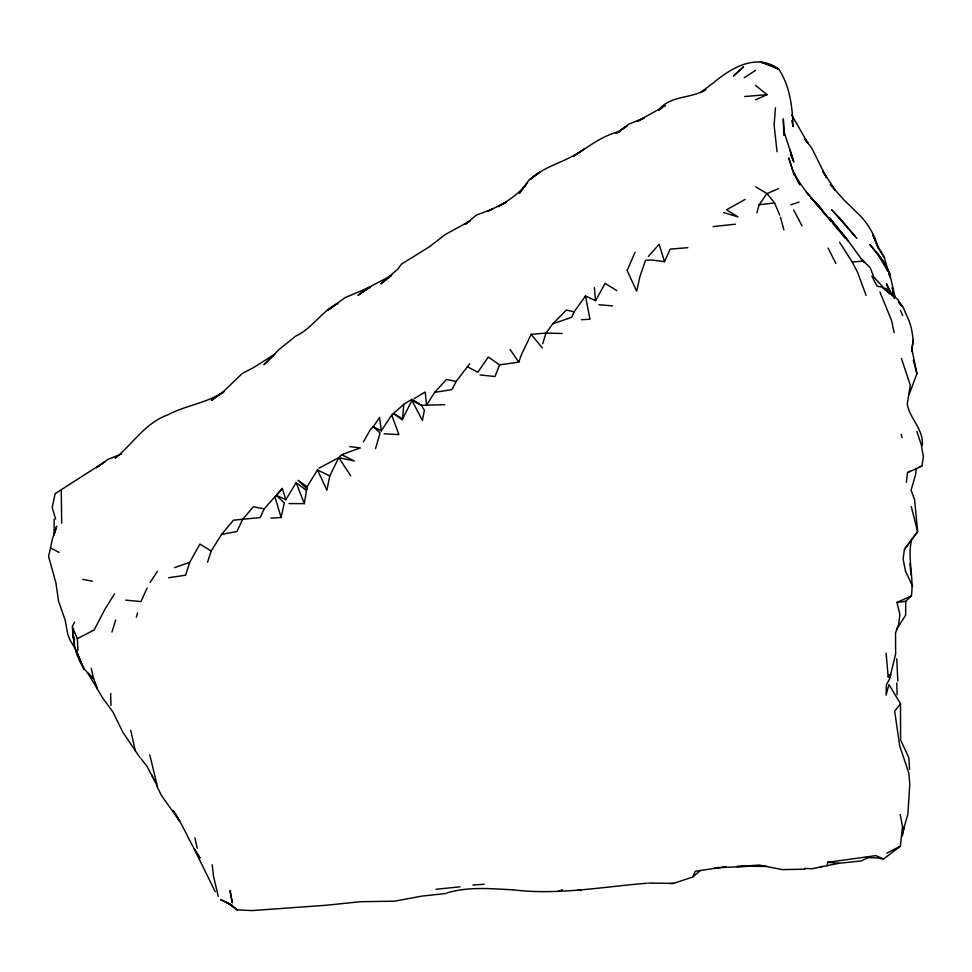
<?xml version="1.0" encoding="UTF-8"?>
<svg xmlns="http://www.w3.org/2000/svg" width="972" height="972" viewBox="0 0 972 972"><rect width="100%" height="100%" fill="white"/><g stroke="black" fill="none" stroke-linecap="round" stroke-linejoin="round"><path stroke-width="1.46" d="M897.849 681.165L896.731 658.822M916.232 468.735L915.575 474.591L911.08 490.143L914.567 499.535L917.617 531.66L911.615 539.594C907.228 558.378 914.081 577.222 911.384 595.921L896.974 602.385L899.902 614.778L898.626 624.449L895.528 632.942L895.649 653.998L889.526 679.088L886.367 684.786L886.075 695.102L888.906 684.519L900.497 703.74L900.582 739.923L908.856 757.735L909.561 769.277M54.128 519.23L54.116 535.05L56.704 526.229L52.342 539.217L48.6 556.543L55.951 582.993L58.551 601.182L65.148 620.112L67.736 634.169L70.191 640.378L76.484 650.924M73.35 631.132C72.888 648.518 79.534 667.691 93.604 678.468L97.164 687.824M402.675 418.798L403.745 404.364L411.97 399.213L421.277 405.251L424.412 410.257L422.37 420.487L411.934 400.379L402.675 418.798L393.478 413.513L391.704 414.923L381.303 430.888L373.26 426.708L370.563 429.32L363.382 441.908M775.474 107.868L774.101 124.975L777.053 151.741M73.459 632.578L72.997 637.024L72.365 626.454L77.323 638.701L77.942 650.304M906.378 482.391L907.508 472.623L910.047 471.092M804.804 868.458L811.985 868.749L838.739 863.306L861.095 860.973L868.13 857.62L877.995 857.936L883.487 859.078L900.424 846.175L902.466 826.516L900.242 814.572M922.307 445.237C923.716 429.174 909.901 419.005 907.241 404.158L910.29 385.155L901.421 358.413M288.988 503.581L304.321 503.618L307.116 486.729L317.443 469.962L329.751 475.928L326.92 490.192L317.443 469.962M887.144 291.199L897.533 299.267L903.024 307.128L909.367 321.428L911.493 328.743L913.23 339.483L911.93 349.41L916.924 373.649L909.124 394.474M911.639 351.463L913.23 339.483M911.615 539.594L904.422 549.411L903.085 559.046L905.515 571.123L912.55 586.177M907.508 472.623L921.881 466.147L923.4 456.633L921.298 444.775L916.9 431.422M902.648 835.021L904.239 826.504L901.542 836.406L907.872 814.208L909.804 783.967L908.747 772.789L899.695 745.925L894.677 711.176L900.497 703.74M826.99 865.882L827.755 862.286L875.906 855.615L883.487 859.078M270.836 518.112L281.09 517.541L284.286 502.986L276.498 495.477L282.33 488.442L285.829 499.73L296.132 482.683L306.095 490.167M756.909 212.892L759.047 204.764L766.993 193.598L778.499 188.629M136.335 617.256L137.599 612.822M375.508 448.639L380.101 433.014L373.26 426.708L379.566 417.365L381.303 430.888M542.704 343.736L545.985 333.08L552.728 323.919L566.494 309.995L574.112 311.866L585.484 295.998L595.569 300.64L605.131 283.399L616.698 290.543M111.938 632.067L115.729 619.942M207.546 562.253L211.191 551.039L199.916 544.089L189.734 562.314L185.555 575.217L168.678 577.733M411.934 400.379L421.277 405.251L426.574 405.166L434.63 392.36L451.944 389.602L456.123 381.474L467.398 366.748L477.787 372.264L488.284 357.052L499.632 364.84L518.793 362.131L521.247 355.084L531.186 334.356L545.985 333.08L562.181 333.505M499.632 364.84L494.955 376.516L480.059 374.961M627.232 270.35L635.02 252.258M574.112 311.866L571.694 317.261L552.728 323.919M282.33 488.442L264.153 508.878L260.253 517.529L233.499 520.19L221.543 534.418L211.191 551.039M627.159 270.508L636.66 291.236L639.916 276.631L645.554 260.217L651.653 260.01L664.508 261.662L670.182 249.099L687.836 247.678M147.124 588.011L140.976 601.595L125.753 600.137M670.656 883.56L673.511 883.378L692.599 877.072L695.345 871.24L726.145 866.672L723.265 866.988M733.459 76.071L743.592 66.764L733.52 75.95M329.751 475.928L338.803 457.654L341.658 454.665L360.418 447.934L349.701 446.585M72.45 626.175L74.528 622.202M889.137 675.212L889.963 676.634L888.201 676.949L889.137 675.212L890.68 675.042M745.111 199.442L726.534 209.77L738.052 216.95L723.715 212.552M114.538 593.843L104.891 609.359L94.138 629.941L77.323 638.701M896.573 629.394L905.625 615.191L905.77 601.279L911.384 595.921M150.065 582.52L157.452 571.257M904.422 549.411L917.617 531.66L911.274 506.558M467.398 366.748L469.78 363.783M230.303 891.215L232.32 902.879L229.866 890.789L230.692 890.753M648.336 256.487L659.125 244.324L664.508 261.662M434.63 392.36L446.44 379.457L456.123 381.474M115.218 458.262C132.933 443.742 145.496 422.686 168.047 414.765C185.859 405.263 206.769 403.21 223.56 391.813M403.745 404.364L393.478 413.513L402.25 419.928M692.599 877.072L700.35 870.608M390.865 276.097L380.83 283.86L398.058 268.831L401.448 264.105L429.211 246.912L445.091 234.653L470.144 220.863L465.236 224.313L476.316 215.152L492.44 209.016L487.932 211.167L506.291 202.188L498.053 206.574C508.842 200.439 519.765 193.1 527.188 183.028L519.327 193.44L528.987 180.099L540.408 171.704L529.934 179.492C545.462 165.264 567.369 161.644 584.075 149.141L573.334 156.261C588.339 147.003 602.555 135.217 620.185 131.366M662.078 107.928L658.53 110.261C670.182 95.037 690.837 98.998 705.903 89.606L701.262 91.915L712.598 83.446C730.774 68.295 756.058 52.415 778.851 69.194C789.944 86.338 792.399 106.701 793.079 126.591L792.63 124.756M744.212 77.76L755.487 70.397M223.973 391.752L211.434 400.343L222.977 392.008L242.271 373.479L253.668 367.501L274.918 354.112L263.971 364.694L279.073 349.483L295.707 336.105C312.364 328.439 321.453 311.405 337.806 303.349L327.734 310.347L345.109 297.59L369.737 287.262M414.351 398.52L425.214 391.983L426.574 405.166L444.799 404.692M665.626 105.596L637.073 121.427L644.205 118.013L629.139 124.039L617.864 132.544L626.94 125.923L615.665 133.298L618.083 132.362M391.85 275.295L360.466 291.721M318.974 468.164L338.803 457.654L354.33 460.959L341.658 454.665M886.792 853.137L900.424 846.175M755.572 99.812L767.066 94.636L755.56 85.427M558.511 891.312L562.351 889.732M819.505 867.425L822.251 866.331M121.67 453.936L107.904 459.379L96.362 467.714L104.976 461.712L55.161 493.606L52.221 507.506L55.611 519.036M174.547 567.636L189.734 562.314M790.698 204.837L799.057 202.091M446.962 892.904C468.383 886.513 490.581 888.7 512.827 889.817M919.135 466.706L921.881 466.147M221.543 534.418L236.937 531.502L242.623 519.425L253.364 506.777L264.153 508.878M460.035 886.804L435.966 889.295M896.974 602.385L905.77 601.279M759.047 204.764L774.575 202.905L779.726 215.116M718.928 867.449L714.602 867.923L748.695 866.271L766.774 866.429M713.108 226.573L735.464 224.216M744.661 96.532L767.066 94.636M647.231 883.208C602.689 886.719 557.904 895.382 513.192 889.83M839.601 242.247L852.152 261.942L863.415 261.14L864.217 262.586M472.89 885.03L484.202 884.265M581.487 319.715L589.968 319.241L585.484 295.998M748.695 866.271L736.837 866.538L759.351 865.068L782.193 869.6L804.731 869.199M673.511 883.378L648.652 883.074M237.204 909.913L231.688 905.102L220.547 899.55L226.318 902.235L237.204 909.913L252.368 910.582L326.738 905.199L360.539 901.7L394.498 901.19L421.957 896.099L445.796 893.499M384.147 433.779L398.885 434.606L391.704 414.923M884.277 257.811L890.279 277.275L888.639 273.424M598.91 304.71L612.445 305.901M827.755 862.286L838.739 863.306M82.766 579.348L92.449 581.207M578.279 889.659L581.025 890.692M285.829 499.73L276.498 495.477L274.967 496.959L281.09 517.541M50.738 548.001L59.049 552.461M226.318 902.235L231.688 905.102M755.73 186.855L766.993 193.598L774.575 202.905M307.116 486.729L298.04 480.314L307.14 489.05M810.612 197.753L819.384 206.647L825.289 214.192M900.388 304.406L902.368 306.387L898.262 302.134M813.187 200.268L820.319 208.603M844.741 237.69L841.521 233.049L848.119 240.801L829.408 217.692L848.119 240.801L861.313 258.904L870.28 267.932L873.889 277.239L886.731 291.078M861.313 258.904L863.415 261.14M799.13 183.562L793.917 173.186C807.368 197.632 829.104 216.039 845.701 238.274L833.004 223.803M806.456 192.42L821.559 208.931M831.024 221.604L822.081 210.827M885.844 288.247L892.32 295.743M856.915 238.419L831.461 209.6L840.428 218.761L854.74 235.88M531.186 334.356L542.327 347.976M889.939 293.981L881.969 287.068L877.157 286.266L871.823 276.218M141.037 758.658L146.93 766.203L157.391 786.287L149.81 755.025M805.156 139.288L811.899 148.364L826.382 177.439L822.713 171.133L835.191 190.148L830.307 184.425L844.048 200.086L860.026 215.505C868.701 224.629 875.237 236.318 878.53 248.504L872.82 234.847L877.692 246.524L883.536 256.559M805.035 139.178L807.926 143.321L791.755 115.012M140.053 757.686L122.922 732.378L112.898 711.941L102.959 698.455L87.857 673.061L93.604 678.468L91.186 668.25M510.106 349.495L518.793 362.131M338.803 457.654L350.722 475.83M877.692 246.524L884.727 257.847M793.65 209.964L802.046 225.905M852.152 261.942L857.583 272.294L866.076 295.427M892.405 295.269L886.476 283.775L888.42 289.194M828.18 248.103L835.835 263.497M151.656 774.648L154.293 780.006M799.859 184.899L792.921 170.732L788.754 157.889L794.039 174.936M156.577 785.57L161.352 795.327L179.541 820.976L173.089 810.466C183.647 825.471 189.54 843.089 200.086 858.045L194.364 849.224L215.225 891.786M790.455 154.147L793.845 162.093L789.799 149.141M81.478 663.524L84.187 669.672L75.682 649.26L80.955 662.224M900.497 310.505L902.672 315.523M887.545 270.872L883.73 261.905L889.611 273.424L895.163 297.298M879.927 291.977L891.591 320.541L894.143 332.691M296.132 482.683L304.321 503.618M74.54 639.928L72.693 634.327L74.322 643.5L74.151 637.425M783.432 129.884L793.395 160.684M901.105 434.363L902.113 437.643M780.431 217.193L783.906 229.951M218.263 896.354L213.427 875.906L212.236 864.74M913.267 359.847L916.924 373.649M135.363 750.943L130.746 730.324M194.898 837.864L197.207 848.167M791.816 120.516L792.362 123.347M894.264 298.526L892.308 287.408L893.511 296.241M886.112 653.135L888.201 676.949M594.366 287.712L595.569 300.64M909.999 563.481L910.934 574.853M783.906 132.459L784.125 135.339M784.234 135.157L783.298 118.839L783.687 129.58M896.755 682.976L897.12 694.786M110.638 693.498L110.942 705.344M61.686 523.191L61.272 490.605M359.288 294.322L357.963 295.427L370.551 286.837L359.288 294.322M769.083 64.626L760.42 61.868L778.851 69.194L769.083 64.626M877.971 254.251L869.843 244.458L883.183 261.225L877.971 254.251L889.611 273.424L877.971 254.251"/></g></svg>
